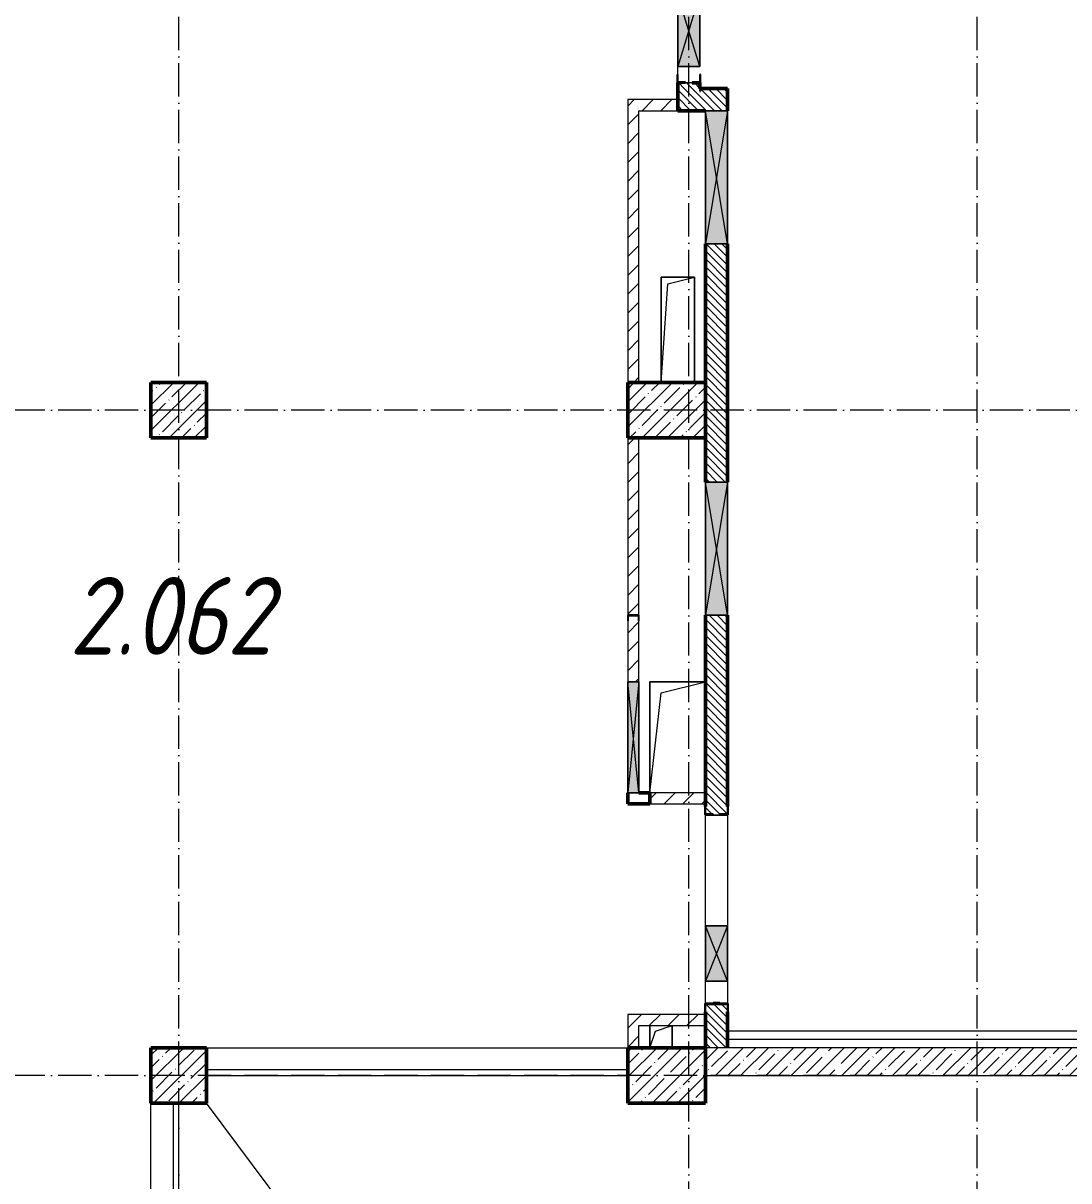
# Model space of a CAD drawing. Header units: millimetres. Extents: x -12989 to 629078, y -109036 to 555275.
# Drawn here: x 51707 to 61137, y 95245 to 105684 of the extents above; entities that cross this region are included whole.
import ezdxf

# ---------------------------------------------------------------- set-up
doc = ezdxf.new("R2010")
doc.units = ezdxf.units.MM
doc.linetypes.add('50_200_ШТРИХ_1Т_ш5_п1_п1_', pattern=[700, 500, -100, 0, -100])
for name, color, linetype, lineweight in [('A-DETL-____-OTLN-4', 7, 'Continuous', 18), ('A-DETL-GENF-OTLN', 7, 'Continuous', 9), ('A-FLOR-____-OTLN', 7, 'Continuous', 9), ('A-GENM-____-MCUT', 7, 'Continuous', 25), ('A-GENM-____-OTLN', 7, 'Continuous', 9), ('A-GENM-____-OTLN-1', 7, 'Continuous', 25), ('A-GLAZ-____-OTLN', 7, 'Continuous', 9), ('A-WALL-____-MCUT-1', 7, 'Continuous', 9), ('A-WALL-____-MCUT-2', 7, 'Continuous', 50), ('A-WALL-____-PATT-1', 7, 'Continuous', 9), ('A-WALL-FNSH-MCUT-1', 7, 'Continuous', 9), ('I-WALL-____-OTLN', 7, 'Continuous', 9), ('S-COLS-____-MCUT', 7, 'Continuous', 50), ('S-COLS-____-OTLN', 7, 'Continuous', 9), ('S-GRID-____-OTLN-1', 7, '50_200_ШТРИХ_1Т_ш5_п1_п1_', 9), ('Марки помещений', 7, 'Continuous', 9)]:
    doc.layers.add(name, color=color, linetype=linetype, lineweight=lineweight)
doc.styles.add('ISOCPEUR_I_3', font='isocpeui.ttf', dxfattribs={"width": 0.85, "height": 2.2})
pattern_1 = [(45, (43259.71, 63713.66), (-84.8528, 84.8528), [])]
pattern_2 = [(135, (43259.71, 63713.66), (-35.35534, -35.35534), [])]

# ---------------------------------------------------------------- blocks, each defined once
blk = doc.blocks.new('BSC_Колонна _Прямоугольная - 500х500-25976076-АР1_План отверстий 2 этажа в осях 1-64_А-ГГ')
at = {"layer": 'S-COLS-____-OTLN'}
h = blk.add_hatch(dxfattribs=at)
h.set_pattern_fill('FP_26', color=256, style=0, pattern_type=2)
h.set_pattern_definition([(45, (-9850, -32481.04), (-114.04925, 114.04925), []), (45, (-9735.95, -32481.04), (-114.04925, 114.04925), [201.613, -40.323, 3.353, -36.97])])
h.paths.add_polyline_path([(-250, -250), (250, -250), (250, 250), (-250, 250)], flags=0)
at = {"layer": 'S-COLS-____-MCUT'}
for p, q in [((250, 250), (-250, 250)), ((-250, 250), (-250, -250)), ((250, -250), (250, 250)), ((-250, -250), (250, -250))]:
    blk.add_line(p, q, dxfattribs=at)
blk = doc.blocks.new('BSC_Колонна _Прямоугольная - 500х700-V4-АР1_План отверстий 2 этажа в осях 1-64_А-ГГ')
at = {"layer": 'S-COLS-____-OTLN'}
h = blk.add_hatch(dxfattribs=at)
h.set_pattern_fill('FP_30', color=256, style=0, pattern_type=2)
h.set_pattern_definition([(315, (-32481.04, 14250), (114.04925, 114.04925), []), (315, (-32481.04, 14135.95), (114.04925, 114.04925), [201.613, -40.323, 3.353, -36.97])])
h.paths.add_polyline_path([(-250, 350), (-250, -350), (250, -350), (250, 350)], flags=0)
at = {"layer": 'S-COLS-____-MCUT'}
for p, q in [((250, 350), (-250, 350)), ((-250, 350), (-250, -350)), ((250, -350), (250, 350)), ((-250, -350), (250, -350))]:
    blk.add_line(p, q, dxfattribs=at)
blk = doc.blocks.new('BSC_Колонна _Прямоугольная - 500х500-V74-АР1_План отверстий 2 этажа в осях 1-64_А-ГГ')
at = {"layer": 'S-COLS-____-OTLN'}
h = blk.add_hatch(dxfattribs=at)
h.set_pattern_fill('FP_103', color=256, style=0, pattern_type=2)
h.set_pattern_definition([(45, (-9850, -38481.04), (-114.04925, 114.04925), []), (45, (-9735.95, -38481.04), (-114.04925, 114.04925), [201.613, -40.323, 3.353, -36.97])])
h.paths.add_polyline_path([(-250, -250), (250, -250), (250, 250), (-250, 250)], flags=0)
at = {"layer": 'S-COLS-____-MCUT'}
for p, q in [((250, 250), (-250, 250)), ((-250, 250), (-250, -250)), ((250, -250), (250, 250)), ((-250, -250), (250, -250))]:
    blk.add_line(p, q, dxfattribs=at)
blk = doc.blocks.new('BSC_Колонна _Прямоугольная - 500х700-V109-АР1_План отверстий 2 этажа в осях 1-64_А-ГГ')
at = {"layer": 'S-COLS-____-OTLN'}
h = blk.add_hatch(dxfattribs=at)
h.set_pattern_fill('FP_138', color=256, style=0, pattern_type=2)
h.set_pattern_definition([(315, (-38481.04, 14250), (114.04925, 114.04925), []), (315, (-38481.04, 14135.95), (114.04925, 114.04925), [201.613, -40.323, 3.353, -36.97])])
h.paths.add_polyline_path([(-250, -350), (250, -350), (250, 350), (-250, 350), (-250, 124)], flags=0)
at = {"layer": 'S-COLS-____-MCUT'}
for p, q in [((250, 350), (-250, 350)), ((-250, 350), (-250, -350)), ((250, -350), (250, 350)), ((-250, -350), (250, -350))]:
    blk.add_line(p, q, dxfattribs=at)
blk = doc.blocks.new('154_Стойка_СКБ_Уголок - СМ-2480_200-28346303-АР1_План отверстий 2 этажа в осях 1-64_А-ГГ')
at = {"layer": 'A-GENM-____-MCUT'}
for p, q in [((125, 156), (125, 81)), ((200, 156), (125, 156)), ((131, 81), (131, 150)), ((131, 150), (200, 150)), ((200, 150), (200, 156)), ((125, 81), (131, 81)), ((131, 19), (125, 19)), ((125, 19), (125, -56)), ((131, -50), (131, 19)), ((125, -56), (200, -56)), ((200, -50), (131, -50)), ((200, -56), (200, -50))]:
    blk.add_line(p, q, dxfattribs=at)
blk = doc.blocks.new('Стойка_Влож_Полоса боковая - Полоса-28213942-АР1_План отверстий 2 этажа в осях 1-64_А-ГГ')
at = {"layer": 'A-GENM-____-OTLN'}
for p, q in [((-5, 60), (0, 60)), ((-5, -60), (-5, 60)), ((0, 31), (0, -31)), ((0, -60), (-5, -60))]:
    blk.add_line(p, q, dxfattribs=at)
blk = doc.blocks.new('Фахверк_СКБ_Уголок - 200_3960-28268576-АР1_План отверстий 2 этажа в осях 1-64_А-ГГ')
at = {"layer": 'A-GENM-____-MCUT'}
for p, q in [((200, 156), (125, 156)), ((125, 156), (125, 81)), ((131, 81), (131, 150)), ((131, 150), (200, 150)), ((200, 150), (200, 156)), ((125, 81), (131, 81)), ((131, 19), (125, 19)), ((125, 19), (125, -56)), ((131, -50), (131, 19)), ((125, -56), (200, -56)), ((200, -50), (131, -50)), ((200, -56), (200, -50))]:
    blk.add_line(p, q, dxfattribs=at)
blk = doc.blocks.new('154_Стойка_СКБ_Уголок - СМ-2480_200-28447058-АР1_План отверстий 2 этажа в осях 1-64_А-ГГ')
at = {"layer": 'A-GENM-____-MCUT'}
for p, q in [((125, 156), (125, 81)), ((200, 156), (125, 156)), ((131, 81), (131, 150)), ((131, 150), (200, 150)), ((200, 150), (200, 156)), ((125, 81), (131, 81)), ((131, 19), (125, 19)), ((125, 19), (125, -56)), ((131, -50), (131, 19)), ((125, -56), (200, -56)), ((200, -50), (131, -50)), ((200, -56), (200, -50))]:
    blk.add_line(p, q, dxfattribs=at)
blk = doc.blocks.new('Стойка_Влож_Полоса боковая - Полоса-28346330-АР1_План отверстий 2 этажа в осях 1-64_А-ГГ')
at = {"layer": 'A-GENM-____-OTLN'}
for p, q in [((-5, -31), (-5, 31)), ((0, 31), (0, -31))]:
    blk.add_line(p, q, dxfattribs=at)
blk = doc.blocks.new('Стойка_Влож_Уголок - Уголок-28346305-АР1_План отверстий 2 этажа в осях 1-64_А-ГГ')
at = {"layer": 'A-GENM-____-MCUT'}
for p, q in [((75, 75), (0, 75)), ((0, 0), (6, 0)), ((6, 69), (75, 69)), ((6, 0), (6, 69)), ((75, 69), (75, 75))]:
    blk.add_line(p, q, dxfattribs=at)
blk = doc.blocks.new('154_Фахверк_СКБ_Швеллер - Тип_100_3960-28318856-АР1_План отверстий 2 этажа в осях 1-64_А-ГГ')
at = {"layer": 'A-GENM-____-MCUT'}
for p, q in [((175, 50), (125, 50)), ((125, 50), (125, -50)), ((128, 47), (175, 47)), ((128, -47), (128, 47)), ((175, 47), (175, 50)), ((125, -50), (175, -50)), ((175, -47), (128, -47)), ((175, -50), (175, -47))]:
    blk.add_line(p, q, dxfattribs=at)
blk = doc.blocks.new('AR_Отверстие прямоугольное _в плите_ - AR_Отверстие прямоугольное _в плите_-30553070-АР1_План отверстий 2 этажа в осях 1-64_А-ГГ')
at = {"layer": 'A-GENM-____-OTLN'}
for p, q in [((150, 475), (-150, 475)), ((-150, 475), (-150, -475)), ((-90, 415), (150, 475)), ((150, -475), (150, 475)), ((-150, -475), (-90, 415))]:
    blk.add_line(p, q, dxfattribs=at)
blk = doc.blocks.new('AR_Отверстие прямоугольное _в плите_ - AR_Отверстие прямоугольное _в плите_-V190-АР1_План отверстий 2 этажа в осях 1-64_А-ГГ')
at = {"layer": 'A-GENM-____-OTLN'}
for p, q in [((-100, 100), (-100, -100)), ((-100, -100), (-50, 50)), ((-50, 50), (100, 100)), ((100, -100), (100, 100))]:
    blk.add_line(p, q, dxfattribs=at)
blk = doc.blocks.new('AR_Отверстие прямоугольное _в плите_ - AR_Отверстие прямоугольное _в плите_-V191-АР1_План отверстий 2 этажа в осях 1-64_А-ГГ')
at = {"layer": 'A-GENM-____-OTLN'}
for p, q in [((250, 500), (-250, 500)), ((-250, 500), (-250, -500)), ((-150, 400), (250, 500)), ((-250, -500), (-150, 400))]:
    blk.add_line(p, q, dxfattribs=at)
blk = doc.blocks.new('AR_Отверстие прямоугольное _в стене_ - AR_Отверстие прямоугольное _в стене__ОВ-36896535-АР1_План отверстий 2 этажа в осях 1-64_А-ГГ')
at = {"layer": 'A-GLAZ-____-OTLN'}
blk.add_hatch(color=256, dxfattribs=at).paths.add_polyline_path([(600, -100), (600, 100), (-600, 100), (-600, -100)], flags=0)
at = {"layer": 'A-DETL-GENF-OTLN'}
for p, q in [((-600, -100), (-600, 100)), ((-600, 100), (600, 100)), ((600, 100), (-600, -100)), ((-600, 100), (600, -100)), ((600, 100), (-600, 100)), ((-600, 100), (-600, -100)), ((600, 100), (600, -100)), ((600, -100), (600, 100)), ((600, -100), (-600, -100)), ((-600, -100), (600, -100))]:
    blk.add_line(p, q, dxfattribs=at)
blk = doc.blocks.new('AR_Отверстие прямоугольное _в стене__БезПР - AR_Отверстие прямоугольное _в стене__БезПР-36788778-АР1_План отверстий 2 этажа в осях 1-64_А-ГГ')
at = {"layer": 'A-GLAZ-____-OTLN'}
blk.add_hatch(color=256, dxfattribs=at).paths.add_polyline_path([(325, -100), (325, 100), (-325, 100), (-325, -100), (-110, -100)], flags=0)
at = {"layer": 'A-DETL-GENF-OTLN'}
for p, q in [((-325, -100), (-325, 100)), ((-325, 100), (325, 100)), ((325, 100), (-325, -100)), ((-325, 100), (325, -100)), ((325, 100), (-325, 100)), ((-325, 100), (-325, -100)), ((325, 100), (325, -100)), ((325, -100), (325, 100)), ((325, -100), (-325, -100)), ((-325, -100), (325, -100))]:
    blk.add_line(p, q, dxfattribs=at)
at = {"layer": 'A-GLAZ-____-OTLN'}
blk.add_line((325, 100), (-325, 100), dxfattribs=at)
blk = doc.blocks.new('AR_Отверстие прямоугольное _в стене_ - AR_Отверстие прямоугольное _в стене__ОВ-36897900-АР1_План отверстий 2 этажа в осях 1-64_А-ГГ')
at = {"layer": 'A-GLAZ-____-OTLN'}
blk.add_hatch(color=256, dxfattribs=at).paths.add_polyline_path([(500, -50), (500, 50), (-500, 50), (-500, -50), (395, -50)], flags=0)
at = {"layer": 'A-DETL-GENF-OTLN'}
for p, q in [((-500, -50), (-500, 50)), ((-500, 50), (500, 50)), ((500, 50), (-500, -50)), ((-500, 50), (500, -50)), ((500, 50), (-500, 50)), ((-500, 50), (-500, -50)), ((500, 50), (500, -50)), ((500, -50), (500, 50)), ((500, -50), (-500, -50)), ((-500, -50), (500, -50))]:
    blk.add_line(p, q, dxfattribs=at)
blk = doc.blocks.new('AR_Отверстие прямоугольное _в стене__БезПР - AR_Отверстие прямоугольное _в стене__БезПР-36789077-АР1_План отверстий 2 этажа в осях 1-64_А-ГГ')
at = {"layer": 'A-GLAZ-____-OTLN'}
blk.add_hatch(color=256, dxfattribs=at).paths.add_polyline_path([(600, -100), (600, 100), (-600, 100), (-600, -100), (285, -100)], flags=0)
at = {"layer": 'A-DETL-GENF-OTLN'}
for p, q in [((-600, -100), (-600, 100)), ((-600, 100), (600, 100)), ((600, 100), (-600, -100)), ((-600, 100), (600, -100)), ((600, 100), (-600, 100)), ((-600, 100), (-600, -100)), ((600, 100), (600, -100)), ((600, -100), (600, 100)), ((600, -100), (-600, -100)), ((-600, -100), (600, -100))]:
    blk.add_line(p, q, dxfattribs=at)
at = {"layer": 'A-GLAZ-____-OTLN'}
blk.add_line((600, 100), (-600, 100), dxfattribs=at)
blk = doc.blocks.new('AR_Отверстие прямоугольное _в стене__БезПР - AR_Отверстие прямоугольное _в стене__БезПР-36789146-АР1_План отверстий 2 этажа в осях 1-64_А-ГГ')
at = {"layer": 'A-GLAZ-____-OTLN'}
blk.add_hatch(color=256, dxfattribs=at).paths.add_polyline_path([(250, -100), (250, 100), (-250, 100), (-250, -100)], flags=0)
at = {"layer": 'A-DETL-GENF-OTLN'}
for p, q in [((-250, -100), (-250, 100)), ((-250, 100), (250, 100)), ((250, 100), (-250, -100)), ((-250, 100), (250, -100)), ((250, 100), (-250, 100)), ((-250, 100), (-250, -100)), ((250, 100), (250, -100)), ((250, -100), (250, 100)), ((250, -100), (-250, -100)), ((-250, -100), (250, -100))]:
    blk.add_line(p, q, dxfattribs=at)
at = {"layer": 'A-GLAZ-____-OTLN'}
blk.add_line((250, 100), (-250, 100), dxfattribs=at)
blk = doc.blocks.new('BSC_Колонна _Прямоугольная1 - 200х100 _металл_-35191705-АР1_План отверстий 2 этажа в осях 1-64_А-ГГ')
at = {"layer": 'S-COLS-____-MCUT'}
for p, q in [((100, 50), (-100, 50)), ((-100, 50), (-100, -50)), ((100, -50), (100, 50)), ((-100, -50), (0, -50))]:
    blk.add_line(p, q, dxfattribs=at)
blk = doc.blocks.new('2этаж')
at = {"layer": 'S-GRID-____-OTLN-1', "color": 251, "ltscale": 0.6, "true_color": 0x636466}
for p, q in [((-5741.7, 454533.3), (-5741.7, 508896.9)), ((-1141.7, 454533.3), (-1141.7, 508896.9)), ((1458.3, 454533.3), (1458.3, 508896.9)), ((11116.1, 497497), (-20260.4, 497497)), ((11116.1, 491497), (-20260.4, 491497))]:
    blk.add_line(p, q, dxfattribs=at)

msp = doc.modelspace()

# ---------------------------------------------------------------- hatches: boundary and pattern name
at = {"layer": 'A-WALL-____-PATT-1'}
h = msp.add_hatch(dxfattribs=at)
h.set_pattern_fill('FP_6', color=256, style=0, pattern_type=2)
h.set_pattern_definition(pattern_2)
h.paths.add_polyline_path([(57649.7115, 105094.7006), (57809.7115, 105094.7006), (57809.7115, 105144.7006), (57609.7115, 105144.7006), (57609.7115, 105094.7006)], flags=0)
h.paths.add_polyline_path([(57740.7115, 106044.7006), (57740.7115, 106050.7006), (57809.7115, 106050.7006), (57809.7115, 107544.7006), (57609.7115, 107544.7006), (57610.5115, 106050.7006), (57678.7115, 106050.7006), (57678.7115, 106044.7006)], flags=0)
h = msp.add_hatch(dxfattribs=at)
h.set_pattern_fill('FP_6', color=256, style=0, pattern_type=2)
h.set_pattern_definition(pattern_2)
h.paths.add_polyline_path([(57859.7115, 104894.7006), (58059.7115, 104894.7006), (58059.7115, 105094.7006), (57609.7115, 105094.7006), (57609.7115, 104894.7006)], flags=0)
h = msp.add_hatch(dxfattribs=at)
h.set_pattern_fill('FP_4', color=256, style=0, pattern_type=2)
h.set_pattern_definition(pattern_1)
h.paths.add_polyline_path([(57159.7115, 102444.7006), (57259.7115, 102444.7006), (57259.7115, 104994.7006), (57159.7115, 104994.7006)], flags=0)
h = msp.add_hatch(dxfattribs=at)
h.set_pattern_fill('FP_4', color=256, style=0, pattern_type=2)
h.set_pattern_definition(pattern_1)
h.paths.add_polyline_path([(57609.7115, 104894.7006), (57609.7115, 104994.7006), (57259.7115, 104994.7006), (57259.7115, 104894.7006), (57385.7362, 104894.7006)], flags=0)
h = msp.add_hatch(dxfattribs=at)
h.set_pattern_fill('FP_6', color=256, style=0, pattern_type=2)
h.set_pattern_definition(pattern_2)
h.paths.add_polyline_path([(57859.7115, 96444.7006), (58059.7115, 96444.7006), (58059.7115, 96838.7006), (57990.7115, 96838.7006), (57990.7115, 96844.7006), (57928.7115, 96844.7006), (57928.7115, 96838.7006), (57859.7115, 96838.7006), (57859.7115, 96769.7006)], flags=0)
h.paths.add_polyline_path([(57990.7115, 98544.7006), (57990.7115, 98550.7006), (58059.7115, 98550.7006), (58059.7115, 100344.7006), (57859.7115, 100344.7006), (57859.9004, 98550.7006), (57928.7115, 98550.7006), (57928.7115, 98544.7006)], flags=0)
h.paths.add_polyline_path([(58059.7115, 101544.7006), (58059.7115, 103694.7006), (57859.7115, 103694.7006), (57859.7115, 101544.7006), (57954.1997, 101544.7006)], flags=0)
h = msp.add_hatch(dxfattribs=at)
h.set_pattern_fill('FP_4', color=256, style=0, pattern_type=2)
h.set_pattern_definition(pattern_1)
h.paths.add_polyline_path([(57159.7115, 99744.7006), (57259.7115, 99744.7006), (57259.7115, 100294.7006), (57256.7115, 100294.7006), (57256.7115, 100341.7006), (57162.7115, 100341.7006), (57162.7115, 100294.7006), (57159.7115, 100294.7006)], flags=0)
h.paths.add_polyline_path([(57259.7115, 100344.7006), (57259.7115, 101944.7006), (57159.7115, 101944.7006), (57159.7115, 100344.7006), (57256.7115, 100344.7006)], flags=0)
h = msp.add_hatch(dxfattribs=at)
h.set_pattern_fill('FP_4', color=256, style=0, pattern_type=2)
h.set_pattern_definition(pattern_1)
h.paths.add_polyline_path([(57859.7115, 98644.7006), (57859.7115, 98744.7006), (57359.7115, 98744.7006), (57359.7115, 98644.7006), (57385.7362, 98644.7006)], flags=0)
h = msp.add_hatch(dxfattribs=at)
h.set_pattern_fill('FP_4', color=256, style=0, pattern_type=2)
h.set_pattern_definition(pattern_1)
h.paths.add_polyline_path([(57259.7115, 96444.7006), (57259.7115, 96744.7006), (57159.7115, 96744.7006), (57159.7115, 96444.7006)], flags=0)
h = msp.add_hatch(dxfattribs=at)
h.set_pattern_fill('FP_4', color=256, style=0, pattern_type=2)
h.set_pattern_definition(pattern_1)
h.paths.add_polyline_path([(57859.7115, 96644.7006), (57859.7115, 96744.7006), (57259.7115, 96744.7006), (57259.7115, 96644.7006), (57385.7362, 96644.7006)], flags=0)
h = msp.add_hatch(dxfattribs=at)
h.set_pattern_fill('FP_25', color=256, style=0, pattern_type=2)
h.set_pattern_definition([(45, (43259.71, 63713.66), (-114.04925, 114.04925), []), (45, (43373.76, 63713.66), (-114.04925, 114.04925), [201.612, -40.322, 3.353, -36.97])])
h.paths.add_polyline_path([(66109.7115, 96194.7006), (66109.7115, 96444.7006), (57859.7115, 96444.7006), (57859.7115, 96194.7006), (64455.5933, 96194.7006)], flags=0)

# ---------------------------------------------------------------- linework, layer by layer
at = {"layer": 'A-DETL-____-OTLN-4'}
for p, q in [((65809.7115, 96594.7006), (58059.7115, 96594.7006)), ((65734.7115, 96519.7006), (58059.7115, 96519.7006)), ((57473.0259, 90444.7006), (53359.7115, 95944.7006))]:
    msp.add_line(p, q, dxfattribs=at)
at = {"layer": 'A-FLOR-____-OTLN'}
for p, q in [((57459.7115, 103394.7006), (57759.7115, 103394.7006)), ((57459.7115, 102444.7006), (57459.7115, 103394.7006)), ((57759.7115, 103394.7006), (57759.7115, 102444.7006)), ((57359.7115, 99744.7006), (57859.7115, 99744.7006)), ((57359.7115, 98744.7006), (57359.7115, 99744.7006)), ((57359.7115, 96444.7006), (57359.7115, 96644.7006)), ((57559.7115, 96644.7006), (57559.7115, 96444.7006)), ((53359.7115, 96194.7006), (57159.7115, 96194.7006)), ((53109.7115, 90444.7006), (53109.7115, 95944.7006))]:
    msp.add_line(p, q, dxfattribs=at)
at = {"layer": 'A-WALL-____-MCUT-1'}
for p, q in [((66109.7115, 96444.7006), (57859.7115, 96444.7006)), ((57859.7115, 96194.7006), (66109.7115, 96194.7006))]:
    msp.add_line(p, q, dxfattribs=at)
at = {"layer": 'A-WALL-____-MCUT-2'}
for p, q in [((57609.7115, 105144.7006), (57609.7115, 104894.7006)), ((57809.7115, 105094.7006), (57809.7115, 105144.7006)), ((58059.7115, 105094.7006), (57809.7115, 105094.7006)), ((58059.7115, 104894.7006), (58059.7115, 105094.7006)), ((57609.7115, 104894.7006), (57859.7115, 104894.7006)), ((57859.7115, 103694.7006), (57859.7115, 102444.7006)), ((58059.7115, 101544.7006), (58059.7115, 103694.7006)), ((57859.7115, 101944.7006), (57859.7115, 101544.7006)), ((57859.7115, 100344.7006), (57859.7115, 98619.7006)), ((58059.7115, 98619.7006), (58059.7115, 100344.7006)), ((57990.7115, 96844.7006), (57928.7115, 96844.7006)), ((57859.7115, 96769.7006), (57859.7115, 96444.7006)), ((58059.7115, 96444.7006), (58059.7115, 96769.7006))]:
    msp.add_line(p, q, dxfattribs=at)
at = {"layer": 'A-WALL-FNSH-MCUT-1'}
for p, q in [((57159.7115, 104994.7006), (57159.7115, 102444.7006)), ((57609.7115, 104994.7006), (57159.7115, 104994.7006)), ((57259.7115, 102444.7006), (57259.7115, 104894.7006)), ((57259.7115, 104894.7006), (57609.7115, 104894.7006)), ((57159.7115, 101944.7006), (57159.7115, 100344.7006)), ((57259.7115, 100344.7006), (57259.7115, 101944.7006)), ((57159.7115, 100294.7006), (57159.7115, 99744.7006)), ((57259.7115, 99744.7006), (57259.7115, 100294.7006)), ((57859.7115, 98744.7006), (57359.7115, 98744.7006)), ((57859.7115, 98644.7006), (57859.7115, 98744.7006)), ((57359.7115, 98644.7006), (57859.7115, 98644.7006)), ((57859.7115, 96744.7006), (57159.7115, 96744.7006)), ((57159.7115, 96744.7006), (57159.7115, 96444.7006)), ((57259.7115, 96644.7006), (57859.7115, 96644.7006)), ((57259.7115, 96444.7006), (57259.7115, 96644.7006))]:
    msp.add_line(p, q, dxfattribs=at)
at = {"layer": 'I-WALL-____-OTLN'}
for p, q in [((57609.7115, 105219.7006), (57609.7115, 105294.7006)), ((57859.7115, 97544.7006), (57859.7115, 98544.7006)), ((58059.7115, 98544.7006), (58059.7115, 97544.7006)), ((57859.7115, 96844.7006), (57859.7115, 97044.7006)), ((58059.7115, 97044.7006), (58059.7115, 96844.7006)), ((53359.7115, 96444.7006), (57159.7115, 96444.7006)), ((57159.7115, 96244.7006), (53359.7115, 96244.7006)), ((52859.7115, 90444.7006), (52859.7115, 95944.7006)), ((53059.7115, 95944.7006), (53059.7115, 90444.7006))]:
    msp.add_line(p, q, dxfattribs=at)

# ---------------------------------------------------------------- block references
msp.add_blockref('2этаж', (58851.3748, -395302.2823))
at = {"layer": 'A-GENM-____-OTLN'}
for name, p, rotation in [('Стойка_Влож_Полоса боковая - Полоса-28346330-АР1_План отверстий 2 этажа в осях 1-64_А-ГГ', (57709.7115, 105144.7006), 270.0000000000007), ('Стойка_Влож_Уголок - Уголок-28346305-АР1_План отверстий 2 этажа в осях 1-64_А-ГГ', (57740.7115, 105144.7006), 270.0000000000007), ('Стойка_Влож_Полоса боковая - Полоса-28213942-АР1_План отверстий 2 этажа в осях 1-64_А-ГГ', (57959.7115, 98544.7006), 90.00000000000072)]:
    msp.add_blockref(name, p, dxfattribs=dict(at, rotation=rotation))
for name, p in [('AR_Отверстие прямоугольное _в плите_ - AR_Отверстие прямоугольное _в плите_-30553070-АР1_План отверстий 2 этажа в осях 1-64_А-ГГ', (57609.7115, 102919.7006)), ('AR_Отверстие прямоугольное _в плите_ - AR_Отверстие прямоугольное _в плите_-V191-АР1_План отверстий 2 этажа в осях 1-64_А-ГГ', (57609.7115, 99244.7006)), ('AR_Отверстие прямоугольное _в плите_ - AR_Отверстие прямоугольное _в плите_-V190-АР1_План отверстий 2 этажа в осях 1-64_А-ГГ', (57459.7115, 96544.7006))]:
    msp.add_blockref(name, p, dxfattribs=at)
at = {"layer": 'A-GENM-____-OTLN-1'}
for name, p, rotation in [('154_Стойка_СКБ_Уголок - СМ-2480_200-28447058-АР1_План отверстий 2 этажа в осях 1-64_А-ГГ', (57759.7115, 105019.7006), 90.00000000000071), ('154_Фахверк_СКБ_Швеллер - Тип_100_3960-28318856-АР1_План отверстий 2 этажа в осях 1-64_А-ГГ', (57209.7115, 100469.7006), 269.9999999999999), ('154_Стойка_СКБ_Уголок - СМ-2480_200-28346303-АР1_План отверстий 2 этажа в осях 1-64_А-ГГ', (58009.7115, 98419.7006), 90.00000000000071), ('Фахверк_СКБ_Уголок - 200_3960-28268576-АР1_План отверстий 2 этажа в осях 1-64_А-ГГ', (57909.7115, 96969.7006), 270.0000000000007)]:
    msp.add_blockref(name, p, dxfattribs=dict(at, rotation=rotation))
at = {"layer": 'A-GLAZ-____-OTLN'}
for name, p, rotation in [('AR_Отверстие прямоугольное _в стене__БезПР - AR_Отверстие прямоугольное _в стене__БезПР-36788778-АР1_План отверстий 2 этажа в осях 1-64_А-ГГ', (57709.7115, 105619.7006), 270.0000000000007), ('AR_Отверстие прямоугольное _в стене__БезПР - AR_Отверстие прямоугольное _в стене__БезПР-36789077-АР1_План отверстий 2 этажа в осях 1-64_А-ГГ', (57959.7115, 104294.7006), 270.0000000000007), ('AR_Отверстие прямоугольное _в стене_ - AR_Отверстие прямоугольное _в стене__ОВ-36896535-АР1_План отверстий 2 этажа в осях 1-64_А-ГГ', (57959.7115, 100944.7006), 270.0000000000007), ('AR_Отверстие прямоугольное _в стене_ - AR_Отверстие прямоугольное _в стене__ОВ-36897900-АР1_План отверстий 2 этажа в осях 1-64_А-ГГ', (57209.7115, 99244.7006), 269.9999999999999), ('AR_Отверстие прямоугольное _в стене__БезПР - AR_Отверстие прямоугольное _в стене__БезПР-36789146-АР1_План отверстий 2 этажа в осях 1-64_А-ГГ', (57959.7115, 97294.7006), 270.0000000000007)]:
    msp.add_blockref(name, p, dxfattribs=dict(at, rotation=rotation))
at = {"layer": 'S-COLS-____-OTLN'}
for name, p in [('BSC_Колонна _Прямоугольная - 500х500-V74-АР1_План отверстий 2 этажа в осях 1-64_А-ГГ', (53109.7115, 102194.7006)), ('BSC_Колонна _Прямоугольная - 500х500-25976076-АР1_План отверстий 2 этажа в осях 1-64_А-ГГ', (53109.7115, 96194.7006))]:
    msp.add_blockref(name, p, dxfattribs=at)
for name, p, rotation in [('BSC_Колонна _Прямоугольная - 500х700-V109-АР1_План отверстий 2 этажа в осях 1-64_А-ГГ', (57509.7115, 102194.7006), 89.9999999999999), ('BSC_Колонна _Прямоугольная1 - 200х100 _металл_-35191705-АР1_План отверстий 2 этажа в осях 1-64_А-ГГ', (57259.7115, 98694.7006), 180), ('BSC_Колонна _Прямоугольная - 500х700-V4-АР1_План отверстий 2 этажа в осях 1-64_А-ГГ', (57509.7115, 96194.7006), 89.9999999999999)]:
    msp.add_blockref(name, p, dxfattribs=dict(at, rotation=rotation))

# ---------------------------------------------------------------- texts
at = {"layer": 'Марки помещений', "insert": (52122.8187, 100689.89), "char_height": 700, "width": 785.65375, "attachment_point": 1, "style": 'ISOCPEUR_I_3'}
msp.add_mtext('2.062', dxfattribs=at)

doc.saveas('drawing.dxf')
